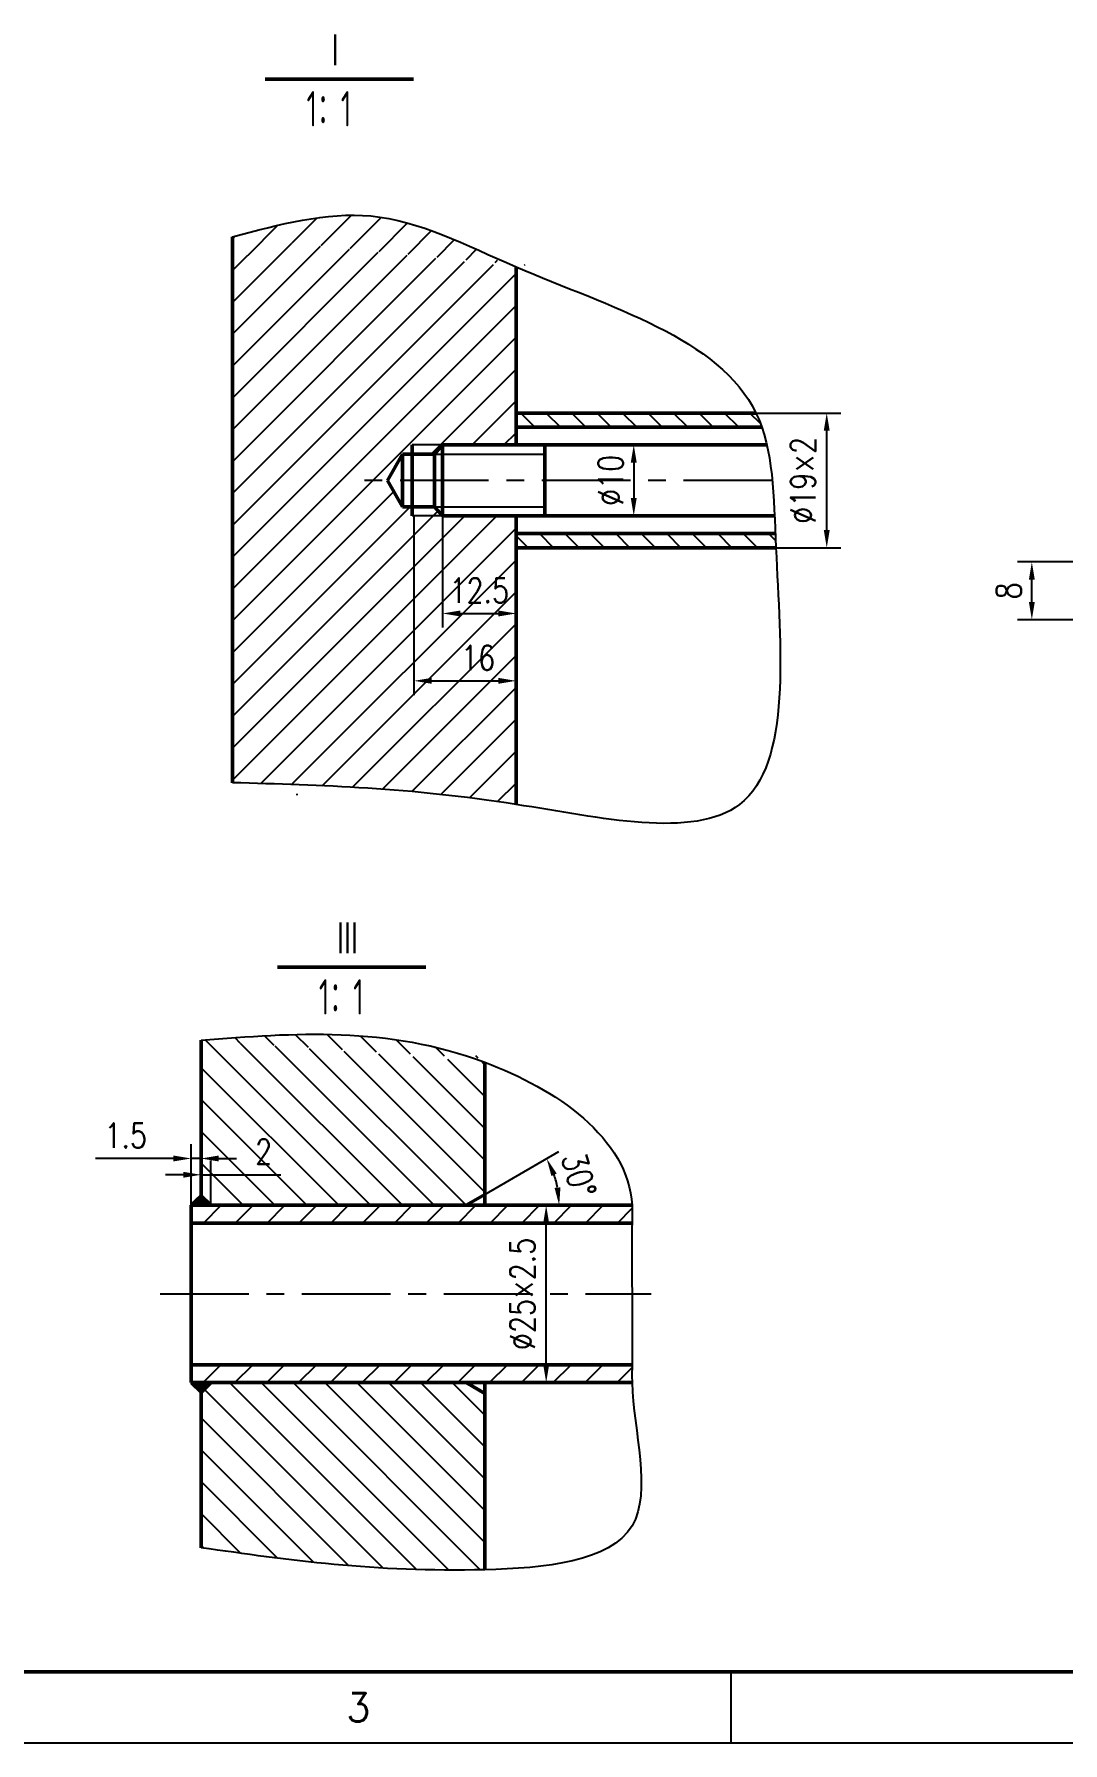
# Model space of a CAD drawing. Header units: millimetres. Extents: x -125 to 4088, y -50 to 2920.
# Drawn here: x 960 to 1686, y -50 to 1155 of the extents above; entities that cross this region are included whole.
import ezdxf
from ezdxf.enums import TextEntityAlignment as Align

# ---------------------------------------------------------------- set-up
doc = ezdxf.new("R2010")
doc.units = ezdxf.units.MM
doc.header["$LTSCALE"] = 50
doc.linetypes.add('CENTER', pattern=[2, 1.25, -0.25, 0.25, -0.25])
doc.layers.add('1轮廓实线层', color=7, linetype='Continuous', lineweight=50)
doc.layers.add('图框层', color=7, linetype='Continuous', lineweight=50)
for name, color, linetype in [('2细线层', 4, 'Continuous'), ('3中心线层', 1, 'CENTER'), ('5剖面线层', 2, 'Continuous'), ('6文字层', 3, 'Continuous'), ('7标注层', 4, 'Continuous')]:
    doc.layers.add(name, color=color, linetype=linetype)
doc.styles.add('PC_TEXTSTYLE', font='isocp.shx', dxfattribs={"width": 0.8, "bigfont": 'hzfs.shx'})
doc.styles.add('TH_GBDIM', font='romans.shx', dxfattribs={"width": 0.8, "bigfont": 'gbcbig.shx'})
doc.dimstyles.new('TH_GBDIM', dxfattribs={"dimscale": 5, "dimtxt": 3.5, "dimasz": 2.5, "dimexe": 2, "dimexo": 0, "dimgap": 1.5, "dimtad": 1, "dimdec": 1, "dimzin": 0, "dimdsep": 46, "dimtxsty": 'TH_GBDIM', "dimcen": 2.5, "dimclrd": 130, "dimclre": 130, "dimclrt": 3, "dimadec": 0, "dimazin": 0, "dimtfac": 0.714286, "dimtdec": 1, "dimtmove": 0, "dimatfit": 3, "dimfxl": 0, "dimtzin": 0, "dimlwd": -1, "dimlwe": -1, "dimarcsym": 0})
pattern_1 = [(45, (0, 0), (-11.22532015133644, 11.22532015133644), [])]

# ---------------------------------------------------------------- blocks, each defined once
blk = doc.blocks.new('*D27')
at = {"layer": '7标注层', "color": 130}
for p, q in [((1383.935387261445, 865.136552841479), (1373.251525374312, 865.136552841479)), ((1383.251525374312, 852.636552841479), (1383.251525374312, 827.636552841479)), ((1383.935387261445, 815.136552841479), (1373.251525374312, 815.136552841479))]:
    blk.add_line(p, q, dxfattribs=at)
for points in [[(1381.168192040979, 852.636552841479), (1385.334858707645, 852.636552841479), (1383.251525374312, 865.136552841479)], [(1381.168192040979, 827.636552841479), (1385.334858707645, 827.636552841479), (1383.251525374312, 815.136552841479)]]:
    blk.add_solid(points, dxfattribs=at)
at = {"layer": 'Defpoints', "color": 0}
for p in [(1383.935387261445, 865.136552841479), (1383.251525374312, 815.136552841479), (1383.935387261445, 815.136552841479)]:
    blk.add_point(p, dxfattribs=at)
at = {"layer": '7标注层', "color": 3, "insert": (1367.001525374312, 840.1365528414792), "char_height": 17.5, "attachment_point": 5, "rotation": 90, "style": 'TH_GBDIM'}
blk.add_mtext('%%c10{}{}', dxfattribs=at)
blk = doc.blocks.new('*D28')
at = {"layer": '7标注层', "color": 130}
for p, q in [((1469.451174491759, 887.636552841479), (1529.337697498108, 887.636552841479)), ((1519.337697498108, 805.136552841479), (1519.337697498108, 875.136552841479)), ((1483.500533195509, 792.636552841479), (1529.337697498108, 792.636552841479))]:
    blk.add_line(p, q, dxfattribs=at)
for points in [[(1517.254364164774, 875.136552841479), (1521.421030831441, 875.136552841479), (1519.337697498108, 887.636552841479)], [(1517.254364164774, 805.136552841479), (1521.421030831441, 805.136552841479), (1519.337697498108, 792.636552841479)]]:
    blk.add_solid(points, dxfattribs=at)
at = {"layer": 'Defpoints', "color": 0}
for p in [(1469.451174491759, 887.636552841479), (1519.337697498108, 887.636552841479), (1483.500533195509, 792.636552841479)]:
    blk.add_point(p, dxfattribs=at)
at = {"layer": '7标注层', "color": 3, "insert": (1502.605160733402, 840.1365528414792), "char_height": 17.5, "attachment_point": 5, "rotation": 90, "style": 'TH_GBDIM'}
blk.add_mtext('%%c19×2{}{}', dxfattribs=at)
blk = doc.blocks.new('*D29')
at = {"layer": '7标注层', "color": 130}
for p, q in [((1228.228334410656, 815.1365528414753), (1228.228334410656, 688.8066934156866)), ((1300.284522823487, 815.1365528414789), (1300.284522823487, 688.8066934156866)), ((1240.728334410656, 698.8066934156866), (1287.784522823487, 698.8066934156866))]:
    blk.add_line(p, q, dxfattribs=at)
for points in [[(1240.728334410656, 700.89002674902), (1240.728334410656, 696.7233600823532), (1228.228334410656, 698.8066934156866)], [(1287.784522823487, 700.89002674902), (1287.784522823487, 696.7233600823532), (1300.284522823487, 698.8066934156866)]]:
    blk.add_solid(points, dxfattribs=at)
at = {"layer": 'Defpoints', "color": 0}
for p in [(1228.228334410656, 815.1365528414753), (1300.284522823487, 815.1365528414789), (1300.284522823487, 698.8066934156866)]:
    blk.add_point(p, dxfattribs=at)
at = {"layer": '7标注层', "color": 3, "insert": (1273.543085164112, 715.0566934156866), "char_height": 17.5, "attachment_point": 5, "style": 'TH_GBDIM'}
blk.add_mtext('16{}{}', dxfattribs=at)
blk = doc.blocks.new('*D30')
at = {"layer": '7标注层', "color": 130}
for p, q in [((1248.409052934002, 815.1365528414727), (1248.409052934002, 736.3074941669292)), ((1300.284522823487, 815.136552841479), (1300.284522823487, 736.3074941669292)), ((1260.909052934002, 746.3074941669292), (1287.784522823487, 746.3074941669292))]:
    blk.add_line(p, q, dxfattribs=at)
for points in [[(1260.909052934002, 748.3908275002626), (1260.909052934002, 744.2241608335959), (1248.409052934002, 746.3074941669292)], [(1287.784522823487, 748.3908275002626), (1287.784522823487, 744.2241608335959), (1300.284522823487, 746.3074941669292)]]:
    blk.add_solid(points, dxfattribs=at)
at = {"layer": 'Defpoints', "color": 0}
for p in [(1248.409052934002, 815.1365528414727), (1300.284522823487, 815.136552841479), (1300.284522823487, 746.3074941669292)]:
    blk.add_point(p, dxfattribs=at)
at = {"layer": '7标注层', "color": 3, "insert": (1274.346787878745, 762.5574941669292), "char_height": 17.5, "attachment_point": 5, "style": 'TH_GBDIM'}
blk.add_mtext('12.5{}{}', dxfattribs=at)
blk = doc.blocks.new('*D31')
at = {"layer": '7标注层', "color": 130}
for p, q in [((1058.673378437983, 362.0126297517857), (1003.840045104649, 362.0126297517857)), ((1071.173378437983, 329.020912337761), (1071.173378437983, 372.0126297517857)), ((1078.173378437983, 362.0126297517857), (1071.173378437983, 362.0126297517857)), ((1078.173378437983, 343.9285021420749), (1078.173378437983, 372.0126297517857)), ((1090.673378437983, 362.0126297517857), (1103.173378437983, 362.0126297517857))]:
    blk.add_line(p, q, dxfattribs=at)
for points in [[(1058.673378437983, 364.095963085119), (1058.673378437983, 359.9292964184523), (1071.173378437983, 362.0126297517857)], [(1090.673378437983, 364.095963085119), (1090.673378437983, 359.9292964184523), (1078.173378437983, 362.0126297517857)]]:
    blk.add_solid(points, dxfattribs=at)
at = {"layer": 'Defpoints', "color": 0}
for p in [(1071.173378437983, 362.0126297517857), (1078.173378437983, 343.9285021420749), (1071.173378437983, 329.020912337761)]:
    blk.add_point(p, dxfattribs=at)
at = {"layer": '7标注层', "color": 3, "insert": (1025.006711771316, 378.2626297517857), "char_height": 17.5, "attachment_point": 5, "style": 'TH_GBDIM'}
blk.add_mtext('1.5{}{}', dxfattribs=at)
blk = doc.blocks.new('*D32')
at = {"layer": '7标注层', "color": 130}
for p, q in [((1065.673378437983, 350.5308476213498), (1053.173378437983, 350.5308476213498)), ((1078.173378437983, 335.7914798768345), (1078.173378437983, 360.5308476213498)), ((1078.173378437983, 350.5308476213498), (1085.123574178361, 350.5308476213498)), ((1085.123574178361, 329.0209123377609), (1085.123574178361, 360.5308476213498)), ((1085.123574178361, 350.5308476213498), (1134.456907511694, 350.5308476213498))]:
    blk.add_line(p, q, dxfattribs=at)
blk.add_solid([(1065.673378437983, 352.6141809546831), (1065.673378437983, 348.4475142880165), (1078.173378437983, 350.5308476213498)], dxfattribs=at)
at = {"layer": 'Defpoints', "color": 0}
for p in [(1085.123574178361, 350.5308476213498), (1078.173378437983, 335.7914798768345), (1085.123574178361, 329.0209123377609)]:
    blk.add_point(p, dxfattribs=at)
at = {"layer": '7标注层', "color": 3, "insert": (1122.290240845027, 366.7808476213498), "char_height": 17.5, "attachment_point": 5, "style": 'TH_GBDIM'}
blk.add_mtext('2{}{}', dxfattribs=at)
blk = doc.blocks.new('_None')
blk = doc.blocks.new('*D34')
at = {"layer": '7标注层', "color": 130}
for p, q in [((1308.597717707846, 329.020912337761), (1331.51103942778, 329.020912337761)), ((1321.51103942778, 216.520912337761), (1321.51103942778, 316.520912337761)), ((1308.597717707846, 204.020912337761), (1331.51103942778, 204.020912337761))]:
    blk.add_line(p, q, dxfattribs=at)
for points in [[(1319.427706094447, 316.520912337761), (1323.594372761113, 316.520912337761), (1321.51103942778, 329.020912337761)], [(1319.427706094447, 216.520912337761), (1323.594372761113, 216.520912337761), (1321.51103942778, 204.020912337761)]]:
    blk.add_solid(points, dxfattribs=at)
at = {"layer": 'Defpoints', "color": 0}
for p in [(1308.597717707846, 329.020912337761), (1321.51103942778, 329.020912337761), (1308.597717707846, 204.020912337761)]:
    blk.add_point(p, dxfattribs=at)
at = {"layer": '7标注层', "color": 3, "insert": (1304.778502663074, 266.5209123377612), "char_height": 17.5, "attachment_point": 5, "rotation": 90, "style": 'TH_GBDIM'}
blk.add_mtext('%%c25×2.5{}{}', dxfattribs=at)
blk = doc.blocks.new('*D35')
at = {"layer": '7标注层', "color": 130}
blk.add_line((1278.173378437983, 336.6412599790031), (1330.546760564666, 366.8790462482149), dxfattribs=at)
blk.add_arc((1264.974549152014, 329.0209123377609), 65.7162678209077, 10.91482166602733, 19.08517833397275, dxfattribs=at)
for points in [[(1325.183515609949, 349.6430334628525), (1328.97373548179, 351.3737398025351), (1321.886506526822, 361.8790462482149)], [(1331.575884067521, 341.662389071744), (1327.428104202737, 341.2661147924798), (1330.690816972922, 329.0209123377609)]]:
    blk.add_solid(points, dxfattribs=at)
at = {"layer": 'Defpoints', "color": 0}
for p in [(1329.69243920107, 340.4324224879335), (1071.173378437983, 329.0209123377609), (1264.974549152014, 329.0209123377609), (1278.173378437983, 336.6412599790031), (1382.063677724552, 329.020912337761)]:
    blk.add_point(p, dxfattribs=at)
at = {"layer": '7标注层', "color": 3, "insert": (1344.613978847918, 350.3602332104539), "char_height": 17.5, "attachment_point": 5, "rotation": 285.0000000000001, "style": 'TH_GBDIM'}
blk.add_mtext('30°{}{}', dxfattribs=at)
blk = doc.blocks.new('*D37')
at = {"layer": '7标注层', "color": 130}
for p, q in [((1711.191405961195, 782.6526705615597), (1653.951449330453, 782.6526705615597)), ((1663.951449330453, 754.4008480510579), (1663.951449330453, 770.1526705615597)), ((1711.191405961195, 741.9008480510579), (1653.951449330453, 741.9008480510579))]:
    blk.add_line(p, q, dxfattribs=at)
for points in [[(1661.868115997119, 770.1526705615597), (1666.034782663786, 770.1526705615597), (1663.951449330453, 782.6526705615597)], [(1661.868115997119, 754.4008480510579), (1666.034782663786, 754.4008480510579), (1663.951449330453, 741.9008480510579)]]:
    blk.add_solid(points, dxfattribs=at)
at = {"layer": 'Defpoints', "color": 0}
for p in [(1663.951449330453, 782.6526705615597), (1711.191405961195, 782.6526705615597), (1711.191405961195, 741.9008480510579)]:
    blk.add_point(p, dxfattribs=at)
at = {"layer": '7标注层', "color": 3, "insert": (1647.701449330452, 762.276759306309), "char_height": 17.5, "attachment_point": 5, "rotation": 90, "style": 'TH_GBDIM'}
blk.add_mtext('8{}{}', dxfattribs=at)

msp = doc.modelspace()

# ---------------------------------------------------------------- hatches: boundary and pattern name
at = {"layer": '5剖面线层'}
h = msp.add_hatch(dxfattribs=at)
h.set_pattern_fill('ANSI31', color=256, scale=5, style=0)
h.set_pattern_definition(pattern_1)
edge = h.paths.add_edge_path()
edge.add_spline(control_points=[(1300.284522823487, 990.7517392372135), (1264.391539587533, 1006.17223597515), (1203.036135664466, 1039.087637164153), (1133.433999157658, 1020.678853252955), (1100.284522823487, 1011.911284077181)], knot_values=[0, 0, 0, 7.105427357601002e-13, 108.5052743748726, 207.1782658105598, 207.1782658105598, 207.1782658105598, 207.1782658105598], degree=3, periodic=0)
edge.add_line((1100.284522823488, 1011.911284077182), (1100.284522823488, 626.9349776676573))
edge.add_spline(control_points=[(1100.284522823487, 626.9349776676572), (1162.828443718103, 625.1911091193343), (1225.372364612718, 623.4472405710114), (1300.284522823487, 611.6545758094001)], knot_values=[841.667312868191, 841.667312868191, 841.667312868191, 841.667312868191, 1042.250190205589, 1042.250190205589, 1042.250190205589, 1042.250190205589], degree=3, periodic=0)
edge.add_line((1300.284522823487, 611.6545758094), (1300.284522823487, 815.1365528414791))
edge.add_line((1300.284522823487, 815.1365528414791), (1248.409052933997, 815.136552841479))
edge.add_line((1248.409052933997, 815.136552841479), (1227.049944305138, 815.1365528414756))
edge.add_line((1227.049944305138, 815.1365528414756), (1227.049944305138, 821.5325613473916))
edge.add_line((1227.049944305138, 821.5325613473916), (1220.284522823487, 821.5325613473916))
edge.add_line((1220.284522823487, 821.5325613473916), (1209.543503326372, 840.1365528414807))
edge.add_line((1209.543503326372, 840.1365528414807), (1220.284522823487, 858.7405443355709))
edge.add_line((1220.284522823487, 858.7405443355709), (1227.049944305138, 858.740544335571))
edge.add_line((1227.049944305138, 858.740544335571), (1227.049944305137, 865.1365528414789))
edge.add_line((1227.049944305137, 865.1365528414789), (1248.409052933997, 865.136552841479))
edge.add_line((1248.409052933997, 865.136552841479), (1300.284522823486, 865.1365528414789))
edge.add_line((1300.284522823486, 865.1365528414789), (1300.284522823486, 990.751739237214))
h.paths.add_polyline_path([(1248.409052933997, 865.136552841479), (1227.049944305138, 865.1365528414789), (1227.049944305138, 858.7405443355711), (1242.697919835766, 858.7405443355709)], flags=17)
h.paths.add_polyline_path([(1242.697919835766, 821.5325613473915), (1227.049944305138, 821.5325613473916), (1227.049944305137, 815.1365528414755), (1248.409052934002, 815.1365528414726)], flags=17)
h = msp.add_hatch(dxfattribs=at)
h.set_pattern_fill('ANSI31', color=256, scale=4, angle=90, style=0)
h.set_pattern_definition([(135, (0, 0), (-8.980256121069154, -8.980256121069152), [])])
edge = h.paths.add_edge_path()
edge.add_line((1300.284522823486, 887.636552841479), (1300.284522823486, 877.6365528414789))
edge.add_line((1300.284522823486, 877.6365528414789), (1473.566822958971, 877.6365528414791))
edge.add_spline(control_points=[(1473.566822958971, 877.6365528414792), (1472.371517221377, 881.0794239303272), (1471.008832285168, 884.4151193162835), (1469.451174491758, 887.6365528414792)], knot_values=[405.2946399498047, 405.2946399498047, 405.2946399498047, 405.2946399498047, 417.3671908961881, 417.3671908961883, 417.3671908961883, 417.3671908961883], degree=3, periodic=0)
edge.add_line((1469.451174491758, 887.6365528414789), (1300.284522823486, 887.636552841479))
edge = h.paths.add_edge_path()
edge.add_spline(control_points=[(1483.500533195511, 792.6365528414755), (1483.352597579145, 796.0019271763445), (1483.217841455069, 799.3361909810865), (1483.085394993341, 802.6365528414789)], knot_values=[492.4780171682517, 492.4780171682517, 492.4780171682517, 492.4780171682563, 501.3278866927302, 501.3278866927302, 501.3278866927302, 501.3278866927302], degree=3, periodic=0)
edge.add_line((1483.085394993341, 802.6365528414789), (1300.284522823487, 802.6365528414791))
edge.add_line((1300.284522823487, 802.6365528414791), (1300.284522823487, 792.636552841479))
edge.add_line((1300.284522823487, 792.636552841479), (1483.50053319551, 792.6365528414789))
h = msp.add_hatch(dxfattribs=at)
h.set_pattern_fill('ANSI31', color=256, scale=5, angle=90, style=0)
h.set_pattern_definition([(135, (0, 0), (-11.22532015133644, -11.22532015133644), [])])
edge = h.paths.add_edge_path()
edge.add_line((1278.173378437983, 329.0209123377609), (1278.173378437983, 429.9315776028149))
edge.add_spline(control_points=[(1278.17337843801, 429.9315776028047), (1209.276025418339, 455.7070366378731), (1143.724701928154, 450.5823805731735), (1078.173378437983, 445.4577245084749)], knot_values=[0, 0, 0, 3.961986294598319e-11, 200.6017478432128, 200.6017478432128, 200.6017478432128, 200.6017478432128], degree=3, periodic=0)
edge.add_line((1078.173378437983, 445.4577245084749), (1078.173378437983, 335.7914798768344))
edge.add_line((1078.173378437983, 335.7914798768344), (1085.12357417836, 329.0209123377609))
edge.add_line((1085.12357417836, 329.0209123377609), (1278.173378437983, 329.0209123377609))
edge = h.paths.add_edge_path()
edge.add_spline(control_points=[(1078.173378437983, 87.58410016704721), (1139.369796142478, 78.82808434771944), (1200.566213846972, 70.07206852839167), (1278.173378437983, 72.05795326138725)], knot_values=[679.7763866464031, 679.7763866464031, 679.7763866464031, 679.7763866464031, 880.378134489576, 880.378134489576, 880.378134489576, 880.3781344895763], degree=3, periodic=0)
edge.add_line((1278.173378437983, 72.05795326138725), (1278.173378437983, 204.020912337761))
edge.add_line((1278.173378437983, 204.020912337761), (1085.12357417836, 204.020912337761))
edge.add_line((1085.12357417836, 204.020912337761), (1078.173378437983, 197.2503447986877))
edge.add_line((1078.173378437983, 197.2503447986877), (1078.173378437983, 87.5841001670472))
h.paths.add_polyline_path([(1113.248574178361, 379.9058476213498), (1131.331907511694, 379.9058476213498), (1131.331907511694, 353.6558476213498), (1113.248574178361, 353.6558476213498)], flags=24)
for points in [[(1078.173378437983, 335.7914798768343), (1071.173378437983, 329.020912337761), (1085.12357417836, 329.0209123377609)], [(1071.173378437983, 204.0209123377611), (1078.173378437983, 197.2503447986878), (1085.12357417836, 204.020912337761)]]:
    msp.add_hatch(color=256, dxfattribs=at).paths.add_polyline_path(points)
h = msp.add_hatch(dxfattribs=at)
h.set_pattern_fill('ANSI31', color=256, scale=5, style=0)
h.set_pattern_definition(pattern_1)
edge = h.paths.add_edge_path()
edge.add_line((1071.173378437983, 329.020912337761), (1071.173378437983, 316.5209123377609))
edge.add_line((1071.173378437983, 316.5209123377609), (1382.063677724552, 316.5209123377609))
edge.add_spline(control_points=[(1382.063677724552, 316.520912337761), (1382.159197044317, 320.7112719135025), (1382.293290478368, 324.9140186711631), (1382.063677724552, 329.0209123377609)], knot_values=[345.4332245672912, 345.4332245672913, 345.4332245672913, 345.4332245672913, 357.9332245672912, 357.9332245672912, 357.9332245672912, 357.9332245672913], degree=3, periodic=0)
edge.add_line((1382.063677724552, 329.020912337761), (1071.173378437983, 329.020912337761))
edge = h.paths.add_edge_path()
edge.add_spline(control_points=[(1382.063677724553, 204.0209123377601), (1381.944239745761, 208.2678996449994), (1382.012228314798, 212.3865902182759), (1382.063677724552, 216.520912337761)], knot_values=[457.9332245672912, 457.9332245672912, 457.9332245672912, 457.9332245672927, 470.4332245672927, 470.4332245672927, 470.4332245672927, 470.4332245672927], degree=3, periodic=0)
edge.add_line((1382.063677724552, 216.520912337761), (1071.173378437983, 216.520912337761))
edge.add_line((1071.173378437983, 216.520912337761), (1071.173378437983, 204.020912337761))
edge.add_line((1071.173378437983, 204.020912337761), (1382.063677724552, 204.0209123377611))

# ---------------------------------------------------------------- linework, layer by layer
at = {"layer": '1轮廓实线层'}
for p, q in [((1123.458166059019, 1123.084016456734), (1227.848456616586, 1123.084016456734)), ((1100.284522823487, 1011.911284077182), (1100.284522823487, 626.9349776676572)), ((1300.284522823486, 865.136552841479), (1300.284522823486, 990.7517392372138)), ((1469.451174491759, 887.636552841479), (1300.284522823487, 887.636552841479)), ((1473.566822958972, 877.636552841479), (1300.284522823487, 877.636552841479)), ((1220.284522823487, 858.740544335571), (1209.54350332637, 840.1365528414784)), ((1220.284522823486, 858.740544335571), (1220.284522823487, 821.5325613473904)), ((1220.284522823486, 858.740544335571), (1242.697919835766, 858.740544335571)), ((1227.049944305138, 865.136552841479), (1227.049944305138, 815.136552841479)), ((1248.409052933997, 865.136552841479), (1242.697919835766, 858.740544335571)), ((1242.697919835766, 858.740544335571), (1242.697919835766, 821.5325613473915)), ((1477.116133529622, 865.136552841479), (1248.409052933997, 865.136552841479)), ((1248.409052933997, 865.136552841479), (1248.409052933997, 815.136552841479)), ((1320.620680303466, 865.136552841479), (1320.620680303466, 815.136552841479)), ((1220.284522823488, 821.5325613473898), (1209.543503326373, 840.136552841479)), ((1220.284522823487, 821.5325613473915), (1242.697919835766, 821.5325613473915)), ((1242.697919835766, 821.5325613473915), (1248.409052933997, 815.136552841479)), ((1248.409052933997, 815.136552841479), (1300.284522823487, 815.136552841479)), ((1300.284522823487, 611.6545758094163), (1300.284522823487, 815.136552841479)), ((1482.565397860209, 815.136552841479), (1300.284522823487, 815.136552841479)), ((1483.085394993341, 802.636552841479), (1300.284522823487, 802.636552841479)), ((1483.500533195509, 792.636552841479), (1300.284522823487, 792.636552841479)), ((1132.155303299514, 496.8817365949926), (1236.545593857081, 496.8817365949926)), ((1078.173378437983, 445.4577245084749), (1078.173378437983, 335.7914798768345)), ((1278.173378437983, 429.9315776028149), (1278.173378437983, 329.020912337761)), ((1071.173378437983, 329.020912337761), (1078.173378437983, 335.7914798768345)), ((1071.173378437983, 329.020912337761), (1382.063677724552, 329.020912337761)), ((1071.173378437983, 329.020912337761), (1071.173378437983, 204.020912337761)), ((1078.173378437983, 335.7914798768345), (1085.123574178361, 329.0209123377609)), ((1264.974549152014, 329.0209123377609), (1278.173378437983, 336.6412599790031)), ((1071.173378437983, 316.520912337761), (1382.063677724552, 316.5209123377609)), ((1071.173378437983, 216.520912337761), (1382.063677724552, 216.520912337761)), ((1071.173378437983, 204.020912337761), (1382.063677724552, 204.020912337761)), ((1071.173378437983, 204.0209123377612), (1078.173378437983, 197.2503447986877)), ((1078.173378437983, 197.2503447986877), (1085.123574178361, 204.0209123377613)), ((1078.173378437983, 197.2503447986877), (1078.173378437983, 87.58410016704721)), ((1264.974549152014, 204.0209123377612), (1278.173378437983, 196.400564696519)), ((1278.173378437983, 204.020912337761), (1278.173378437983, 72.05795326138724))]:
    msp.add_line(p, q, dxfattribs=at)
at = {"layer": '2细线层'}
for p, q in [((1248.409052933997, 865.136552841479), (1227.049944305138, 865.136552841479)), ((1242.697919835766, 858.740544335571), (1320.620680303466, 858.740544335571)), ((1242.697919835766, 821.532561347387), (1320.620680303466, 821.532561347387)), ((1248.409052933993, 815.1365528414727), (1227.049944305134, 815.1365528414756)), ((1451.875, -50), (1451.875, 0)), ((-125, -50), (4080, -50))]:
    msp.add_line(p, q, dxfattribs=at)
for points in [[(1100.284522823487, 1011.911284077181), (1197.862312265926, 1026.571920024991), (1300.284522823486, 990.7517392372138), (1469.451174491758, 887.636552841479), (1483.500533195511, 792.636552841479), (1457.830558496164, 611.6545758093998), (1300.284522823487, 611.6545758093998), (1100.284522823487, 626.9349776676572)], [(1078.173378437983, 445.4577245084749), (1278.173378437983, 429.9315776028149), (1382.063677724552, 329.020912337761), (1382.063677724552, 316.5209123377609), (1382.063677724552, 266.5209123377611), (1382.063677724552, 216.520912337761), (1382.063677724552, 204.020912337761), (1382.063677724552, 103.109167154804), (1278.173378437983, 72.05795326138724), (1078.173378437983, 87.58410016704721)]]:
    msp.add_spline(points, degree=3, dxfattribs=at)
at = {"layer": '3中心线层'}
for p, q in [((1480.939864853298, 840.136552841479), (1186.49598569212, 840.136552841479)), ((1145.599044721737, 619.2006218119186), (1145.599044721737, 618.2006218119186)), ((1049.287902076365, 266.520912337761), (1395.644337903024, 266.5209123377611))]:
    msp.add_line(p, q, dxfattribs=at)
at = {"layer": '图框层'}
msp.add_line((0, 0), (4030, 0), dxfattribs=at)

# ---------------------------------------------------------------- texts
at = {"layer": '6文字层', "style": 'PC_TEXTSTYLE', "width": 0.6669999957084656}
for s, p in [('Ⅰ', (1164.362994616138, 1130.402548478443)), ('1：1', (1152.530139148665, 1089.650898806922)), ('Ⅲ', (1173.060131856633, 504.2002686167016)), ('1：1', (1161.22727638916, 463.44861894518))]:
    msp.add_text(s, height=25, dxfattribs=at).set_placement(p)
at = {"layer": '6文字层', "style": 'TH_GBDIM'}
msp.add_text('3', height=20, dxfattribs=at).set_placement((1189.0625, -25), align=Align.MIDDLE)

# ---------------------------------------------------------------- dimensions: what is measured, and where the dimension line sits
at = {"layer": '7标注层'}
for base, p1, p2, text, override, picture, middle in [((1519.337697498108, 887.636552841479), (1483.500533195509, 792.636552841479), (1469.451174491759, 887.636552841479), '%%c19×2{}{}', {"dimgap": 1.5, "dimtad": 1, "dimjust": 0, "dimdec": 0, "dimlfac": 1, "dimse1": 0, "dimse2": 0, "dimsd1": 0, "dimsd2": 0}, '*D28', (1502.605160733402, 840.1365528414792)), ((1663.951449330453, 782.6526705615597), (1711.191405961195, 741.9008480510579), (1711.191405961195, 782.6526705615597), '8{}{}', {"dimgap": 1.5, "dimtad": 1, "dimjust": 0, "dimdec": 1, "dimlfac": 1, "dimse1": 0, "dimse2": 0, "dimsd1": 0, "dimsd2": 0}, '*D37', (1647.701449330452, 762.276759306309)), ((1321.51103942778, 329.020912337761), (1308.597717707846, 204.020912337761), (1308.597717707846, 329.020912337761), '%%c25×2.5{}{}', {"dimgap": 1.5, "dimtad": 1, "dimjust": 0, "dimdec": 1, "dimlfac": 1, "dimse1": 0, "dimse2": 0, "dimsd1": 0, "dimsd2": 0}, '*D34', (1304.778502663074, 266.5209123377612))]:
    dim = msp.add_linear_dim(base=base, p1=p1, p2=p2, angle=90, text=text, dimstyle='TH_GBDIM', override=override, dxfattribs=at)
    dim.commit()
    dim.dimension.update_dxf_attribs({"geometry": picture, "text_midpoint": middle})
dim = msp.add_linear_dim(base=(1383.251525374312, 815.136552841479), p1=(1383.935387261445, 865.136552841479), p2=(1383.935387261445, 815.136552841479), angle=90, text='%%c10{}{}', dimstyle='TH_GBDIM', override={"dimgap": 1.5, "dimtad": 1, "dimjust": 0, "dimdec": 0, "dimlfac": 1, "dimse1": 0, "dimse2": 0, "dimsd1": 0, "dimsd2": 0}, dxfattribs=at)
dim.commit()
dim.dimension.update_dxf_attribs({"geometry": '*D27', "text_midpoint": (1383.251525374312, 840.1365528414792), "dimtype": 160})
for base, p1, p2, text, picture, middle in [((1300.284522823487, 698.8066934156866), (1228.228334410656, 815.1365528414753), (1300.284522823487, 815.1365528414789), '16{}{}', '*D29', (1273.543085164112, 698.8066934156866)), ((1300.284522823487, 746.3074941669292), (1248.409052934002, 815.1365528414727), (1300.284522823487, 815.136552841479), '12.5{}{}', '*D30', (1274.346787878745, 746.3074941669292))]:
    dim = msp.add_linear_dim(base=base, p1=p1, p2=p2, text=text, dimstyle='TH_GBDIM', override={"dimgap": 1.5, "dimtad": 1, "dimjust": 0, "dimdec": 1, "dimlfac": 1, "dimse1": 0, "dimse2": 0, "dimsd1": 0, "dimsd2": 0}, dxfattribs=at)
    dim.commit()
    dim.dimension.update_dxf_attribs({"geometry": picture, "text_midpoint": middle, "dimtype": 160})
for base, p1, p2, text, override, picture, middle in [((1071.173378437983, 362.0126297517857), (1078.173378437983, 343.9285021420749), (1071.173378437983, 329.020912337761), '1.5{}{}', {"dimgap": 1.5, "dimtad": 1, "dimjust": 0, "dimdec": 1, "dimlfac": 1, "dimse1": 0, "dimse2": 0, "dimsd1": 0, "dimsd2": 0}, '*D31', (1025.006711771316, 378.2626297517857)), ((1085.123574178361, 350.5308476213498), (1078.173378437983, 335.7914798768345), (1085.123574178361, 329.0209123377609), '2{}{}', {"dimgap": 1.5, "dimtad": 1, "dimjust": 0, "dimdec": 1, "dimlfac": 1, "dimblk2": 'None', "dimsah": 1, "dimse1": 0, "dimse2": 0, "dimsd1": 0, "dimsd2": 0}, '*D32', (1122.290240845027, 366.7808476213498))]:
    dim = msp.add_linear_dim(base=base, p1=p1, p2=p2, text=text, dimstyle='TH_GBDIM', override=override, dxfattribs=at)
    dim.commit()
    dim.dimension.update_dxf_attribs({"geometry": picture, "text_midpoint": middle})
dim = msp.add_angular_dim_2l(base=(1329.69243920107, 340.4324224879335), line1=((1264.974549152014, 329.0209123377609), (1278.173378437983, 336.6412599790031)), line2=((1071.173378437983, 329.020912337761), (1382.063677724552, 329.020912337761)), text='<>{}{}', dimstyle='TH_GBDIM', override={"dimgap": 1.5, "dimtad": 1, "dimjust": 0, "dimtih": 1, "dimse1": 0, "dimse2": 0, "dimsd1": 0, "dimsd2": 0, "dimadec": 0}, dxfattribs=at)
dim.commit()
dim.dimension.update_dxf_attribs({"geometry": '*D35', "text_midpoint": (1328.451589447558, 346.02953402287), "dimtype": 162})

doc.saveas('drawing.dxf')
